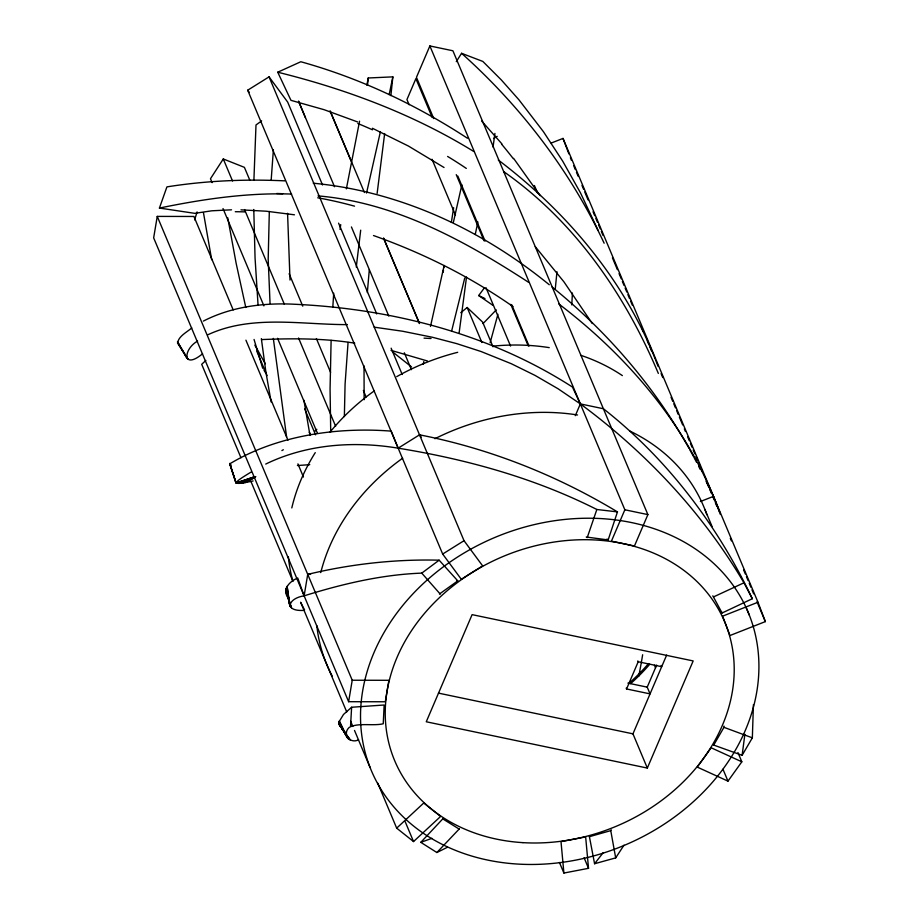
<?xml version="1.0" encoding="UTF-8"?>
<svg xmlns="http://www.w3.org/2000/svg" width="919" height="919" viewBox="0 0 919 919"><rect width="100%" height="100%" fill="white"/><g stroke="black" fill="none" stroke-linecap="round" stroke-linejoin="round"><path stroke-width="1.38" d="M344.361 416.571L345.084 384.085L348.071 342.396M723.954 726.09L723.954 727.331L713.718 745.079L742.115 755.315L752.351 737.842L753.419 704.632M364.027 365.888L364.142 399.719M253.897 180.296L255.999 124.961L261.639 120.894M572.411 293.023L571.79 304.924M331.116 340.352L330.07 388.978L330.725 431.896M346.003 734.04L339.318 724.7L339.031 721.829L343.499 714.465L351.621 707.251L384.153 705.011L383.246 723.781C373.011 726.205 357.928 722.426 349.22 727.4C341.834 734.235 350.105 744.126 358.571 739.829M253.127 480.947C229.83 486.082 232.852 483.072 251.117 472.056M556.971 271.76L555.248 289.152M269.324 211.439L268.187 259.238L270.037 303.236M351.621 707.251L350.564 725.792M332.816 306.935L333.723 293.184M271.162 180.296L273.38 149.877M367.336 292.506L369.312 269.658M713.868 743.586L713.718 745.079M367.543 84.686L368.243 77.989L392.85 76.863L390.874 95.622M377.135 193.381L384.659 133.554M356.273 267.004L360.696 230.164M494.927 133.416L493.043 147.063M744.884 734.327L742.115 755.315M459.155 332.678L466.53 276.998M340.053 229.463L340.719 224.604M453.653 207.717L451.367 222.364M443.142 272.288L443.475 270.002M443.82 267.739L444.164 265.476M157.252 216.402L153.657 237.872L348.623 701.702L385.291 701.771L388.898 680.301L352.23 680.232L157.252 216.402L193.92 216.47L233.196 309.91M439.466 593.984L457.777 580.877L439.144 560.188C394.986 559.051 350.667 564.059 307.727 574.364L304.12 595.834C287.567 598.372 284.051 611.629 303.833 610.388M348.623 701.702L352.23 680.232M423.326 364.28L423.785 361.535M346.36 188.866L359.57 121.17M368.243 77.989L366.853 85.203M366.543 193.036L380.432 131.589M392.85 76.863L389.162 94.623M477.891 221.95L475.238 234.506M430.494 326.394L443.946 266.361M453.423 222.157L461.866 184.799M451.666 330.886L464.738 278.032M497.914 314.287L490.126 342.81M194.633 219.917L197.068 211.921M586.23 537.029L608.16 539.935L617.465 511.894C556.592 475.123 489.356 448.506 419.523 434.825L398.168 448.173C353.792 440.787 306.567 444.187 265.729 464.072M587.218 537.638L596.845 509.494L617.465 511.894M231.519 209.819L211.864 210.796L194.736 213.334L159.424 208.062L166.925 186.879C205.833 180.71 245.419 178.987 284.752 180.859M429.874 45.95L624.851 509.781L611.422 541.165L634.455 545.989L647.884 514.606L452.906 50.775L429.874 45.95L416.456 77.334L433.734 118.574M575.317 415.675L580.348 403.912L572.468 387.06C490.298 334.114 392.597 308.876 295.573 304.304C264.121 302.523 231.714 306.532 203.386 321.076M656.648 665.126L647.217 687.148L650.055 693.879L626.563 688.963L638.2 661.76L637.843 660.922M647.332 768.066L693.167 660.933L472.102 614.639L426.267 721.771L647.332 768.066L632.961 733.844L666.654 655.086M611.204 829.742L610.756 830.627L615.684 857.886L594.582 863.734L589.412 836.692L589.998 835.716M456.295 61.653L461.568 53.302L482.843 61.435L501.349 79.964L518.936 99.803L543.451 131.716L562.738 161.216L580.521 192.944L598.085 230.393M624.001 845.158L615.684 857.886M249.865 180.319L244.408 167.35L223.283 158.964L210.474 178.734L212.105 182.628M741.828 761.805L711.134 747.767L697.28 767.101L727.974 781.139L741.828 761.805L737.934 752.546M492.676 305.165L478.684 295.539L484.554 287.658M603.163 852.717L594.582 863.734M443.084 818.565L420.799 842.344L436.87 852.522L447.461 847.249M459.489 828.708L436.87 852.522M483.072 323.545L496.271 309.887M314.597 431.574L316.825 429.288M205.867 360.443L201.698 364.315L240.973 457.754M396.675 828.145L423.762 802.999L440.626 816.428L413.539 841.563L396.675 828.145L377.766 783.149M460.752 312.736L467.174 307.497L482.647 322.132L493.009 346.785M197.608 341.064C182.755 349.404 182.548 370.334 202.571 353.781M439.144 560.188L421.764 573.123C381.649 574.593 342.316 583.99 304.12 595.834L297.745 578.04C289.577 581.256 281.122 589.883 288.784 598.774M191.772 327.945C186.879 332.196 178.412 336.239 177.574 343.12L188.05 359.375L177.447 341.799L186.718 358.008M269.049 76.863L464.026 540.694L482.659 565.909L461.304 579.269L442.671 554.042L247.693 90.211L269.049 76.863L287.681 102.089L322.535 184.995M442.671 554.042L464.026 540.694M493.572 138.505L497.179 136.345M244.856 482.682L254.735 477.616M208.05 334.677C251.576 314.493 301.421 324.706 347.405 324.614M712.845 595.822L722.07 613.007L752.305 598.729C717.613 525.45 667.355 458.891 603.381 408.737L580.348 403.912L558.097 388.783L535.007 375.389L511.297 363.717L481.096 351.529L456.743 343.637L432.458 337.273L402.568 331.231L374.194 327.164M713.477 596.936L743.965 582.795L752.305 598.729M254.896 477.156L242.225 483.049L255.298 477.202M357.652 121.963L324.177 109.717L290.955 100.332L277.733 72.21L300.812 61.745C359.961 78.149 416.112 104.743 467.461 138.241M255.528 476.662L240.02 483.245L255.562 476.881M255.608 476.628L238.802 483.291L254.379 477.363M551.216 143.054L563.014 138.413L757.991 602.244L765.343 621.612L729.973 635.523L722.61 616.155L757.991 602.244M700.381 501.533L713.489 496.375L719.726 512.308M431.919 838.335L420.799 842.344M255.436 476.593L236.987 483.222L254.483 477.087M589.412 836.692L610.756 830.627M159.424 208.062C202.858 199.136 247.119 192.553 291.576 194.058M563.898 873.05L588.528 868.317L585.644 836.899L561.004 841.632L563.898 873.05L559.441 862.459M297.423 465.531L309.76 464.669M261.605 339.582C292.679 338.318 323.959 338.192 354.757 343.178M307.727 574.364L310.553 574.364M240.973 209.854L266.234 211.209L294.459 214.805M178.573 343.453L177.574 343.12M318.031 195.896C395.262 202.444 464.922 240.916 528.586 282.317M313.264 183.214C400.259 191.37 482.073 229.876 549.275 284.752M456.697 580.659L457.777 580.877M624.851 509.781L647.884 514.606M638.2 661.76L661.691 666.689L661.163 665.425M627.884 683.104L647.217 687.148M438.466 693.121L632.961 733.844M341.213 725.7L339.318 724.7M277.733 72.21C346.314 89.166 413.424 114.312 473.722 151.474M391 350.346L427.507 361.006M373.505 235.54C422.809 253.012 470.068 276.562 512.963 306.555M723.954 727.331L752.351 737.842M372.413 128.258L408.415 146.041L444.038 167.499M478.684 295.539L484.991 298.583M596.845 509.494C534.663 478.075 466.737 459.282 398.168 448.173L391.241 431.137C336.676 426.841 276.585 435.617 229.75 463.854L236.068 482.992L254.678 476.789L236.068 482.992L229.716 463.394L235.942 482.808M231.151 465.094L229.75 463.854M442.74 818.863L459.132 829.053M503.646 171.589C574.467 221.123 625.219 294.517 658.337 373.424M580.348 403.912C645.712 452.194 702.656 512.641 743.965 582.795M606.977 539.039L608.16 539.935M498.282 160.009C566.311 211.542 623.679 279.319 655.27 359.226M558.786 303.936C629.871 358.042 690.18 429.529 720.358 514.445M392.39 351.724L411.528 366.899M552.17 287.061C607.333 331.702 654.397 386.543 689.101 448.495M461.568 53.302C520.889 106.432 570.366 170.968 604.139 243.202M481.705 121.09L501.843 143.823M440.247 594.088L421.764 573.123M535.272 246.66L563.91 281.8L592.284 323.557M513.606 158.367L540.165 195.632M247.693 90.211L249.394 92.509M419.523 434.825L421.224 437.111M347.669 736.383L350.185 739.887L339.077 724.264L349.438 739.565L338.927 723.747L348.783 739.175L338.858 723.173L348.198 738.715L338.904 722.529L347.681 738.198L339.249 721.059L346.911 736.992M309.266 432.298L310.565 434.159M286.981 593.927L286.246 592.594M265.304 363.786L254.827 345.142M689.687 449.529L693.684 456.835M694.247 457.892L696.464 462.085M263.948 369.966L265.028 372.103M698.647 466.301L700.255 469.46M707.653 484.416L706.022 481.165M708.193 485.496L713.489 496.375M721.426 611.56L722.07 613.007M570.377 157.781L571.48 160.411M573.697 165.673L575.351 169.624M576.454 172.255L578.12 176.207M581.991 185.42L583.645 189.36M584.76 192.002L588.08 199.894M593.054 211.738L594.708 215.689M595.822 218.32L597.476 222.26M598.591 224.902L600.245 228.842M601.348 231.473L603.013 235.425M612.422 257.802L617.396 269.646M619.05 273.586L621.267 278.859M622.37 281.49L624.035 285.43M625.138 288.072L626.804 292.012M627.907 294.643L629.561 298.595M630.675 301.225L632.329 305.177M641.738 327.543L643.392 331.495M647.263 340.708L648.929 344.659M650.032 347.29L651.697 351.242M661.094 373.608L662.76 377.56M671.054 397.295L672.719 401.247M673.822 403.878L675.476 407.829M676.591 410.46L678.245 414.412M679.359 417.042L682.679 424.934M684.333 428.886L685.436 431.516M687.653 436.778L689.307 440.729M690.422 443.36L692.076 447.312M693.19 449.942L694.844 453.883M695.947 456.513L697.613 460.465M698.716 463.096L702.036 470.999M707.01 482.843L708.675 486.783M709.778 489.425L711.444 493.365M712.547 495.996L714.201 499.947M715.315 502.578L716.969 506.53M730.306 538.235L731.409 540.889M743.655 569.998L745.32 573.973M746.435 576.615L748.1 580.59M749.215 583.232L750.88 587.207M751.995 589.849L753.66 593.823M757.003 601.761L765.343 621.612M704.85 509.333L712.076 526.541M746.01 607.264L749.353 615.202A204.363 166.994 -22.8 0 1 517.719 864.067A204.363 166.994 -22.8 0 1 412.08 594.777A204.363 166.994 -22.8 0 1 749.353 615.202M534.41 185.535L537.684 193.312M722.966 769.226L727.974 781.139M432.252 117.563L415.893 78.643L406.945 99.562L409.116 104.755M456.249 174.644L484.06 240.812M510.78 304.384L528.241 345.9M654.454 665.195L655.557 667.849M432.022 159.251L455.479 215.035M486.013 287.693L510.562 346.072M467.174 307.497L481.901 342.523M626.207 688.124L626.563 688.963M330.093 110.797L364.452 192.542M383.545 237.941L419.535 323.568M330.403 111.762L351.127 161.066M383.855 238.906L419.305 323.235M334.516 186.729L298.526 101.101L305.372 117.632M351.426 226.947L388.817 316.125M404.326 352.793L411.413 369.656M338.583 223.156L376.756 313.965M391.138 348.186L402.2 374.504M584.082 857.726L588.528 868.317M363.361 390.437L366.084 396.916M289.129 273.724L302.765 306.165M316.4 338.594L330.576 372.333M223.283 158.964L232.553 181.02M244.557 209.555L284.362 304.269M298.549 337.997L335.63 426.221M223.018 208.567L263.914 305.878M277.549 338.307L317.365 433.021M304.66 408.909L315.573 434.848M256.711 350.978L267.073 375.63M245.924 340.179L287.969 440.19M297.917 463.877L303.454 477.041M405.199 821.712L413.539 841.563M250.933 481.441L292.977 581.463M300.605 602.209L346.727 711.915M350.621 721.185L352.839 726.469M354.516 730.444L370.093 767.503M457.823 176.069L485.06 241.065M511.768 304.798L529.045 346.049M288.865 598.648L285.878 591.135L291.426 607.815L290.634 605.207M655.764 360.397L658.084 366.336M563.014 138.413L568.895 153.91M262.696 368.278L254.058 339.467M289.841 602.6L285.901 589.584L290.415 606.839L286.303 587.965L289.853 605.782L287.107 586.311L289.738 605.23M245.798 307.486L236.149 263.339L227.751 217.769M271.116 401.959L265.855 371.77L261.352 338.651M310.013 435.468L303.913 400.224M211.669 259.698L203.467 212.726M286.602 436.984L273.322 338.376M258.078 305.453L255.057 257.963L253.782 209.486M290.013 280.054L287.567 213.311M642.645 654.742A502.027 253.162 82.2 0 1 638.762 676.166M629.768 431.011A204.363 166.994 -22.8 0 1 706.826 514.709M332.264 676.108A204.363 166.994 -22.8 0 1 316.825 625.621M320.765 572.594A204.363 166.994 -22.8 0 1 402.671 458.19M434.963 438.708A204.363 166.994 -22.8 0 1 577.546 414.974M649.744 664.253A179.01 146.282 -22.8 0 1 630.641 683.61M283.339 449.747A501.831 39.506 -55.4 0 1 281.892 450.574M501.556 144.111A623.909 562.933 -66.8 0 1 513.284 158.654M447.599 156.437A523.796 406.141 80.6 0 1 466.312 168.418M357.801 123.491A623.909 373.953 58.6 0 1 372.517 129.82M276.688 193.507A523.796 196.712 40.2 0 1 282.707 193.725M317.733 197.803A523.796 196.712 40.2 0 1 354.539 206.155M235.275 211.726A623.909 117.804 21.6 0 1 244.925 211.887M431.045 338.514A523.796 16.117 1.8 0 1 424.038 338.135M304.591 609.929A204.363 166.994 -22.8 0 1 300.961 602.818M292.747 580.682A204.363 166.994 -22.8 0 1 288.371 556.868M291.805 507.931A204.363 166.994 -22.8 0 1 315.263 452.63M329.967 432.229A204.363 166.994 -22.8 0 1 374.355 390.839M396.721 376.641A204.363 166.994 -22.8 0 1 457.696 352.31M492.653 346.164A204.363 166.994 -22.8 0 1 549.24 347.635M580.957 355.366A204.363 166.994 -22.8 0 1 622.358 375.595M648.55 663.552A177.436 144.984 -22.8 0 1 629.618 682.737M522.934 842.643A179.01 146.282 -22.8 0 0 725.826 624.644A179.01 146.282 -22.8 0 0 430.391 606.758A179.01 146.282 -22.8 0 0 522.934 842.643"/></g></svg>
